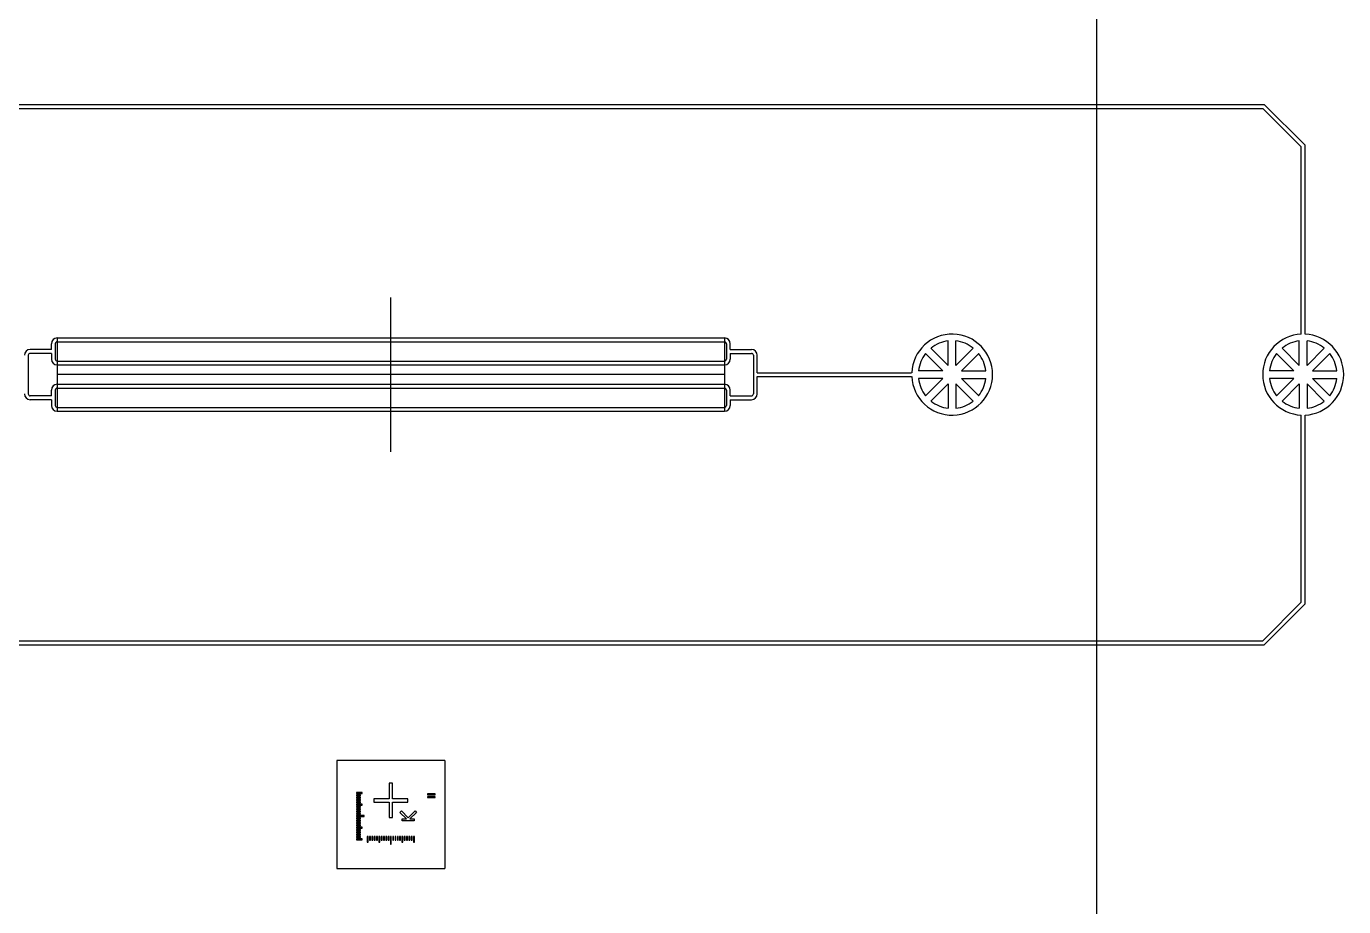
# Model space of a CAD drawing. Extents: x -119394 to 128420, y 74496 to 185496.
# Drawn here: x 37630 to 54705, y 120702 to 132108 of the extents above; entities that cross this region are included whole.
import ezdxf

# ---------------------------------------------------------------- set-up
doc = ezdxf.new("R2010")
doc.units = 13
doc.layers.add('CHROME', color=10, linetype='Continuous')
doc.layers.add('CL - Main', color=150, linetype='Continuous')

msp = doc.modelspace()

# ---------------------------------------------------------------- linework, layer by layer
for p, q in [((51507, 109496), (51507, 160496)), ((42355, 126596), (42355, 128596)), ((38030, 128071), (38030, 127121)), ((46680, 128071), (46680, 127121)), ((46680, 127596), (38030, 127596))]:
    msp.add_line(p, q)
at = {"layer": 'CHROME'}
for p, q in [((49580, 127716), (49356, 127940)), ((49580, 127716), (49580, 128032)), ((49680, 127716), (49680, 128032)), ((49680, 127716), (49903, 127940)), ((54130, 127716), (53906, 127940)), ((54130, 127716), (54130, 128032)), ((54230, 127716), (54230, 128032)), ((54230, 127716), (54453, 127940)), ((49509, 127646), (49286, 127869)), ((49750, 127646), (49974, 127869)), ((54059, 127646), (53836, 127869)), ((54300, 127646), (54524, 127869)), ((49509, 127646), (49193, 127646)), ((49509, 127546), (49193, 127546)), ((49509, 127546), (49286, 127323)), ((49750, 127646), (50066, 127646)), ((49750, 127546), (49974, 127323)), ((49750, 127546), (50066, 127546)), ((54059, 127646), (53743, 127646)), ((54059, 127546), (53743, 127546)), ((54059, 127546), (53836, 127323)), ((54300, 127646), (54616, 127646)), ((54300, 127546), (54524, 127323)), ((54300, 127546), (54616, 127546)), ((49580, 127475), (49356, 127252)), ((49580, 127475), (49580, 127159)), ((49680, 127475), (49903, 127252)), ((49680, 127475), (49680, 127159)), ((54130, 127475), (53906, 127252)), ((54130, 127475), (54130, 127159)), ((54230, 127475), (54453, 127252)), ((54230, 127475), (54230, 127159)), ((42377, 122300), (42333, 122300)), ((42333, 122300), (42333, 122100)), ((42377, 122100), (42377, 122300)), ((41985, 122181), (41910, 122181)), ((41910, 122181), (41910, 122169)), ((41910, 122169), (41985, 122169)), ((41960, 122151), (41910, 122151)), ((41910, 122151), (41910, 122139)), ((41910, 122139), (41960, 122139)), ((41960, 122121), (41910, 122121)), ((41910, 122121), (41910, 122109)), ((41910, 122109), (41960, 122109)), ((41960, 122091), (41910, 122091)), ((41910, 122091), (41910, 122079)), ((41960, 122139), (41960, 122151)), ((41960, 122109), (41960, 122121)), ((41960, 122079), (41960, 122091)), ((41985, 122169), (41985, 122181)), ((42333, 122100), (42133, 122100)), ((42133, 122100), (42133, 122056)), ((42577, 122100), (42377, 122100)), ((42577, 122056), (42577, 122100)), ((42830, 122164), (42830, 122152)), ((42930, 122164), (42830, 122164)), ((42830, 122152), (42930, 122152)), ((42930, 122127), (42830, 122127)), ((42830, 122127), (42830, 122115)), ((42830, 122115), (42930, 122115)), ((42930, 122152), (42930, 122164)), ((42930, 122115), (42930, 122127)), ((41910, 122079), (41960, 122079)), ((41960, 122061), (41910, 122061)), ((41910, 122061), (41910, 122049)), ((41910, 122049), (41960, 122049)), ((41985, 122031), (41910, 122031)), ((41910, 122031), (41910, 122019)), ((41910, 122019), (41985, 122019)), ((41960, 122001), (41910, 122001)), ((41910, 122001), (41910, 121989)), ((41910, 121989), (41960, 121989)), ((41960, 121971), (41910, 121971)), ((41910, 121971), (41910, 121959)), ((41910, 121959), (41960, 121959)), ((41960, 121941), (41910, 121941)), ((41910, 121941), (41910, 121929)), ((41910, 121929), (41960, 121929)), ((41960, 121911), (41910, 121911)), ((41910, 121911), (41910, 121899)), ((41960, 122049), (41960, 122061)), ((41960, 121989), (41960, 122001)), ((41960, 121959), (41960, 121971)), ((41960, 121929), (41960, 121941)), ((41960, 121899), (41960, 121911)), ((41985, 122019), (41985, 122031)), ((42133, 122056), (42333, 122056)), ((42333, 122056), (42333, 121856)), ((42377, 121856), (42377, 122056)), ((42377, 122056), (42577, 122056)), ((42473, 121924), (42492, 121942)), ((42559, 121838), (42473, 121924)), ((42492, 121942), (42580, 121853)), ((42580, 121853), (42669, 121942)), ((42687, 121924), (42602, 121838)), ((42669, 121942), (42687, 121924)), ((41910, 121899), (41960, 121899)), ((42010, 121881), (41910, 121881)), ((41910, 121881), (41910, 121869)), ((41910, 121869), (42010, 121869)), ((41960, 121851), (41910, 121851)), ((41910, 121851), (41910, 121839)), ((41910, 121839), (41960, 121839)), ((41960, 121821), (41910, 121821)), ((41910, 121821), (41910, 121809)), ((41910, 121809), (41960, 121809)), ((41960, 121791), (41910, 121791)), ((41910, 121791), (41910, 121779)), ((41910, 121779), (41960, 121779)), ((41960, 121761), (41910, 121761)), ((41910, 121761), (41910, 121749)), ((41910, 121749), (41960, 121749)), ((41960, 121839), (41960, 121851)), ((41960, 121809), (41960, 121821)), ((41960, 121779), (41960, 121791)), ((41960, 121749), (41960, 121761)), ((42010, 121869), (42010, 121881)), ((42333, 121856), (42377, 121856)), ((42502, 121812), (42502, 121838)), ((42502, 121838), (42559, 121838)), ((42658, 121812), (42502, 121812)), ((42602, 121838), (42658, 121838)), ((42658, 121838), (42658, 121812)), ((41985, 121731), (41910, 121731)), ((41910, 121731), (41910, 121719)), ((41910, 121719), (41985, 121719)), ((41960, 121701), (41910, 121701)), ((41910, 121701), (41910, 121689)), ((41910, 121689), (41960, 121689)), ((41960, 121671), (41910, 121671)), ((41910, 121671), (41910, 121659)), ((41910, 121659), (41960, 121659)), ((41960, 121641), (41910, 121641)), ((41910, 121641), (41910, 121629)), ((41910, 121629), (41960, 121629)), ((41960, 121611), (41910, 121611)), ((41910, 121611), (41910, 121599)), ((41910, 121599), (41960, 121599)), ((41985, 121581), (41910, 121581)), ((41910, 121581), (41910, 121569)), ((41960, 121689), (41960, 121701)), ((41960, 121659), (41960, 121671)), ((41960, 121629), (41960, 121641)), ((41960, 121599), (41960, 121611)), ((41985, 121719), (41985, 121731)), ((41985, 121569), (41985, 121581)), ((42049, 121613), (42049, 121538)), ((42061, 121613), (42049, 121613)), ((42061, 121538), (42061, 121613)), ((42079, 121613), (42079, 121563)), ((42091, 121613), (42079, 121613)), ((42091, 121563), (42091, 121613)), ((42109, 121613), (42109, 121563)), ((42121, 121613), (42109, 121613)), ((42121, 121563), (42121, 121613)), ((42139, 121613), (42139, 121563)), ((42151, 121613), (42139, 121613)), ((42151, 121563), (42151, 121613)), ((42169, 121613), (42169, 121563)), ((42181, 121613), (42169, 121613)), ((42181, 121563), (42181, 121613)), ((42199, 121613), (42199, 121538)), ((42211, 121613), (42199, 121613)), ((42211, 121538), (42211, 121613)), ((42229, 121613), (42229, 121563)), ((42241, 121613), (42229, 121613)), ((42241, 121563), (42241, 121613)), ((42259, 121613), (42259, 121563)), ((42271, 121613), (42259, 121613)), ((42271, 121563), (42271, 121613)), ((42289, 121613), (42289, 121563)), ((42301, 121613), (42289, 121613)), ((42301, 121563), (42301, 121613)), ((42319, 121613), (42319, 121563)), ((42331, 121613), (42319, 121613)), ((42331, 121563), (42331, 121613)), ((42349, 121613), (42349, 121513)), ((42361, 121613), (42349, 121613)), ((42361, 121513), (42361, 121613)), ((42379, 121613), (42379, 121563)), ((42391, 121613), (42379, 121613)), ((42391, 121563), (42391, 121613)), ((42409, 121613), (42409, 121563)), ((42421, 121613), (42409, 121613)), ((42421, 121563), (42421, 121613)), ((42439, 121613), (42439, 121563)), ((42451, 121613), (42439, 121613)), ((42451, 121563), (42451, 121613)), ((42469, 121613), (42469, 121563)), ((42481, 121613), (42469, 121613)), ((42481, 121563), (42481, 121613)), ((42499, 121613), (42499, 121538)), ((42511, 121613), (42499, 121613)), ((42511, 121538), (42511, 121613)), ((42529, 121613), (42529, 121563)), ((42541, 121613), (42529, 121613)), ((42541, 121563), (42541, 121613)), ((42559, 121613), (42559, 121563)), ((42571, 121613), (42559, 121613)), ((42571, 121563), (42571, 121613)), ((42589, 121613), (42589, 121563)), ((42601, 121613), (42589, 121613)), ((42601, 121563), (42601, 121613)), ((42619, 121613), (42619, 121563)), ((42631, 121613), (42619, 121613)), ((42631, 121563), (42631, 121613)), ((42649, 121613), (42649, 121538)), ((42661, 121613), (42649, 121613)), ((42661, 121538), (42661, 121613)), ((41910, 121569), (41985, 121569)), ((42049, 121538), (42061, 121538)), ((42079, 121563), (42091, 121563)), ((42109, 121563), (42121, 121563)), ((42139, 121563), (42151, 121563)), ((42169, 121563), (42181, 121563)), ((42199, 121538), (42211, 121538)), ((42229, 121563), (42241, 121563)), ((42259, 121563), (42271, 121563)), ((42289, 121563), (42301, 121563)), ((42319, 121563), (42331, 121563)), ((42349, 121513), (42361, 121513)), ((42379, 121563), (42391, 121563)), ((42409, 121563), (42421, 121563)), ((42439, 121563), (42451, 121563)), ((42469, 121563), (42481, 121563)), ((42499, 121538), (42511, 121538)), ((42529, 121563), (42541, 121563)), ((42559, 121563), (42571, 121563)), ((42589, 121563), (42601, 121563)), ((42619, 121563), (42631, 121563)), ((42649, 121538), (42661, 121538))]:
    msp.add_line(p, q, dxfattribs=at)
for centre, start, end in [((49630, 127596), 96.5242, 128.4758), ((49630, 127596), 51.5242, 83.4758), ((54180, 127596), 96.5242, 128.4758), ((54180, 127596), 51.5242, 83.4758), ((49630, 127596), 141.5242, 173.4758), ((49630, 127596), 6.5242, 38.4758), ((54180, 127596), 141.5242, 173.4758), ((54180, 127596), 6.5242, 38.4758), ((49630, 127596), 186.5242, 218.4758), ((49630, 127596), 321.5242, 353.4758), ((54180, 127596), 186.5242, 218.4758), ((54180, 127596), 321.5242, 353.4758), ((49630, 127596), 231.5242, 263.4758), ((49630, 127596), 276.5242, 308.4758), ((54180, 127596), 231.5242, 263.4758), ((54180, 127596), 276.5242, 308.4758)]:
    msp.add_arc(centre, 439, start, end, dxfattribs=at)
at = {"layer": 'CL - Main'}
for p, q in [((35247, 131096), (53675, 131096)), ((35297, 131046), (53655, 131046)), ((54155, 130546), (53655, 131046)), ((54205, 130567), (53675, 131096)), ((54155, 128120), (54155, 130546)), ((54205, 128120), (54205, 130567)), ((38030, 128071), (46680, 128071)), ((37955, 127921), (37680, 127921)), ((37955, 127921), (37955, 127996)), ((38005, 127996), (38005, 127796)), ((38030, 128021), (46680, 128021)), ((46705, 127996), (46705, 127796)), ((46755, 127921), (46755, 127996)), ((46755, 127921), (47030, 127921)), ((37655, 127846), (37655, 127346)), ((37955, 127871), (37680, 127871)), ((37955, 127871), (37955, 127796)), ((38030, 127771), (46680, 127771)), ((38030, 127721), (46680, 127721)), ((46755, 127871), (46755, 127796)), ((46755, 127871), (47030, 127871)), ((47055, 127846), (47055, 127346)), ((47105, 127621), (47105, 127846)), ((47105, 127621), (49105, 127621)), ((47105, 127346), (47105, 127571)), ((47105, 127571), (49105, 127571)), ((37955, 127321), (37955, 127396)), ((38005, 127396), (38005, 127196)), ((38030, 127471), (46680, 127471)), ((38030, 127421), (46680, 127421)), ((46705, 127396), (46705, 127196)), ((46755, 127321), (46755, 127396)), ((37955, 127321), (37680, 127321)), ((37955, 127271), (37680, 127271)), ((37955, 127271), (37955, 127196)), ((46755, 127321), (47030, 127321)), ((46755, 127271), (46755, 127196)), ((46755, 127271), (47030, 127271)), ((38030, 127171), (46680, 127171)), ((38030, 127121), (46680, 127121)), ((54155, 124646), (54155, 127071)), ((54205, 124625), (54205, 127071)), ((54155, 124646), (53655, 124146)), ((54205, 124625), (53675, 124096)), ((35297, 124146), (53655, 124146)), ((35247, 124096), (53675, 124096)), ((43055, 122596), (41655, 122596)), ((41655, 122596), (41655, 121196)), ((43055, 122596), (43055, 121196)), ((41655, 121196), (43055, 121196))]:
    msp.add_line(p, q, dxfattribs=at)
for centre, radius, start, end in [((38030, 127996), 75, 90, 180), ((46680, 127996), 75, 0, 90), ((49630, 127596), 525, 182.7294, 177.2706), ((54180, 127596), 525, 92.7294, 267.2706), ((54180, 127596), 525, 272.7294, 87.2706), ((37680, 127846), 75, 90, 180), ((38030, 127996), 25, 90, 180), ((46680, 127996), 25, 0, 90), ((47030, 127846), 75, 0, 90), ((37680, 127846), 25, 90, 180), ((38030, 127796), 75, 180, 270), ((38030, 127796), 25, 180, 270), ((46680, 127796), 25, 270, 0), ((46680, 127796), 75, 270, 0), ((47030, 127846), 25, 0, 90), ((38030, 127396), 75, 90, 180), ((38030, 127396), 25, 90, 180), ((46680, 127396), 75, 0, 90), ((46680, 127396), 25, 0, 90), ((37680, 127346), 75, 180, 270), ((37680, 127346), 25, 180, 270), ((47030, 127346), 25, 270, 0), ((47030, 127346), 75, 270, 0), ((38030, 127196), 75, 180, 270), ((38030, 127196), 25, 180, 270), ((46680, 127196), 25, 270, 0), ((46680, 127196), 75, 270, 0)]:
    msp.add_arc(centre, radius, start, end, dxfattribs=at)

doc.saveas('drawing.dxf')
